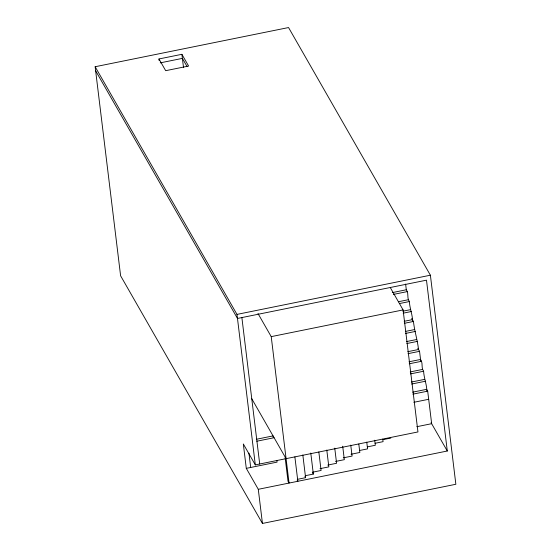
<?xml version="1.0" encoding="UTF-8"?>
<svg xmlns="http://www.w3.org/2000/svg" width="551" height="551" viewBox="0 0 551 551"><rect width="100%" height="100%" fill="white"/><g stroke="black" fill="none" stroke-linecap="round" stroke-linejoin="round"><path stroke-width="0.83" d="M95.144 66.733L288.552 27.55L430.393 275.211L455.856 484.267L262.448 523.45L120.607 275.789L95.144 66.733L236.985 314.394L255.313 464.892L417.954 431.943L403.091 309.917L390.308 287.601M158.964 58.957L181.892 54.308L188.614 66.044L165.686 70.686L158.964 58.957L159.163 60.582M160.279 62.855L182.388 58.378L187.009 66.444M236.985 314.394L430.393 275.211M392.298 292.609L406.307 289.771C409.042 293.125 406.659 298.187 409.386 301.549C409.696 308.374 412.492 314.373 412.609 321.261M393.345 294.427L407.354 291.589M398.456 301.728L408.346 299.723M399.496 303.546L409.386 301.549M257.978 313.505L271.223 336.633L403.091 309.917M402.96 311.184L410.378 309.683M403.18 313.175L411.418 311.501M404.172 321.309L412.41 319.635M404.386 323.292L413.457 321.46C414.448 331.034 417.513 339.926 418.512 349.506L407.802 351.676M405.378 331.426L414.448 329.594M405.598 333.417L415.488 331.413M406.59 341.551L416.48 339.547M406.81 343.542L417.52 341.372M408.015 353.666L419.559 351.324L420.744 361.091M409.007 361.8L420.544 359.459C423.271 362.82 420.895 367.882 423.623 371.236C423.933 378.069 426.729 384.068 426.846 390.955M409.228 363.784L421.591 361.284M410.219 371.925L422.583 369.418M410.44 373.909L423.623 371.236M411.425 382.043L424.614 379.377M411.645 384.033L425.654 381.196M412.637 392.167L426.646 389.33L427.693 391.155L431.653 423.691L416.818 426.701M412.857 394.158L427.693 391.155M413.849 402.292L428.685 399.289M256.566 439.237L273.048 435.896L273.255 437.584M256.78 441.227L274.088 437.721M382.835 439.677L390.824 438.059M255.313 464.892L243.322 443.954L246.29 468.357L277.063 462.124L276.857 460.443M375.086 443.279L383.076 441.661L382.773 439.14M367.338 446.882L375.327 445.263L374.714 440.215M359.589 450.484L367.579 448.865L366.759 442.136M351.042 454.251L359.831 452.467L358.811 444.051M343.294 457.853L352.082 456.07L350.753 445.132M335.545 461.456L344.334 459.672L342.694 446.207M327.797 465.058L336.585 463.274L334.746 448.128M320.048 468.66L328.837 466.876L326.791 450.043M312.3 472.262L321.088 470.478L318.836 451.965M305.35 475.699L313.34 474.08L310.778 453.039M297.602 479.301L305.591 477.683L302.83 454.961M246.29 468.357L258.288 489.302L447.295 451.007L426.488 280.17L237.481 318.457L95.64 70.797M411.714 318.423L413.457 321.46M417.816 348.294L419.559 351.324M431.061 422.658L447.295 451.007M312.651 472.868L313.34 474.08M304.903 476.47L305.591 477.683M251.731 398.683L286.086 458.659M297.154 480.073L297.85 481.285L294.875 456.882M405.619 284.075L406.307 289.771M271.223 336.633L289.055 483.069L288.015 481.243L285.142 457.681M241.875 317.569L259.707 464.004M258.288 489.302L262.448 523.45M248.949 453.163L250.691 467.468M181.892 54.308L183.517 67.635"/></g></svg>
